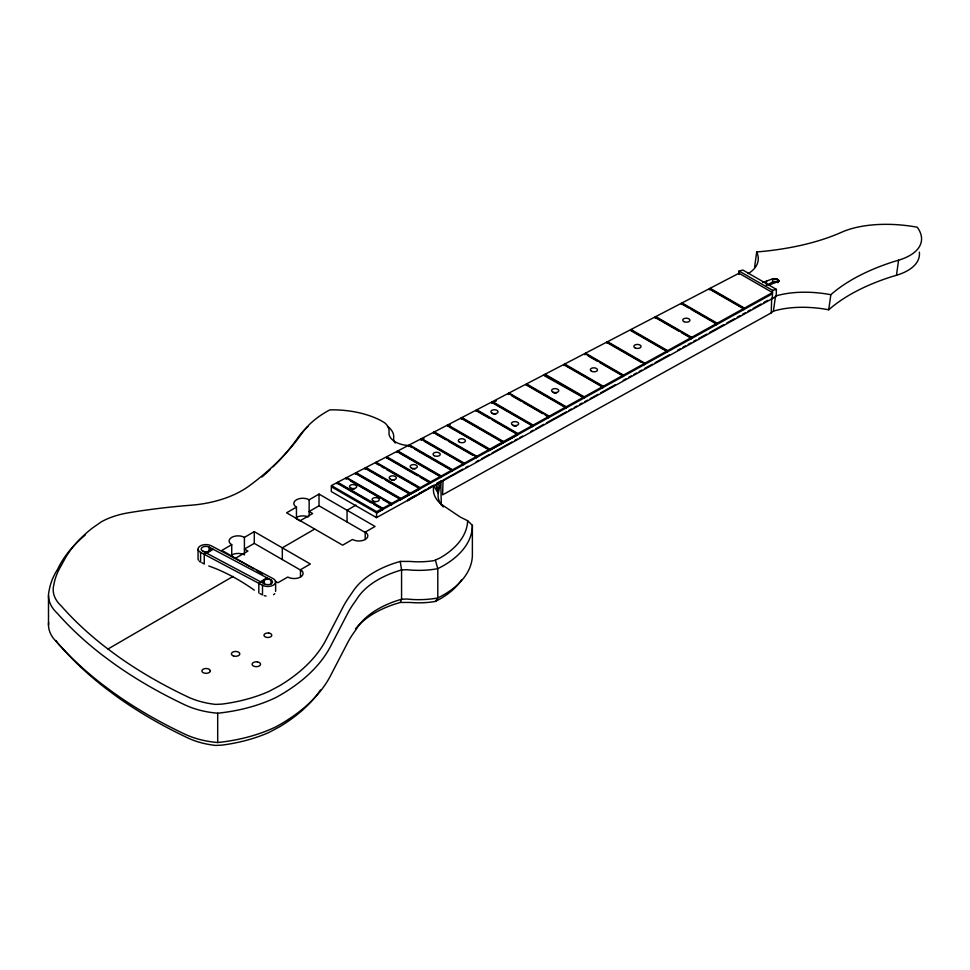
<?xml version="1.0" encoding="UTF-8"?>
<svg xmlns="http://www.w3.org/2000/svg" width="970" height="970" viewBox="0 0 970 970"><rect width="100%" height="100%" fill="white"/><g stroke="black" fill="none" stroke-linecap="round" stroke-linejoin="round"><path stroke-width="1.45" d="M331.413 486.782L376.615 512.851L382.18 509.868L382.204 508.68L337.002 482.611L331.437 485.594L331.267 491.547L376.481 517.628L776.194 296.456L776.4 289.387L742.899 270.06L739.067 271.03L738.97 274.437M336.966 483.8L337.002 482.611M390.898 504.958L391.007 503.806L346.06 477.883L337.633 482.272L337.596 483.46L371.134 502.799M346.023 479.083L346.06 477.883M346.654 478.743L346.69 477.555L355.469 472.984L400.149 498.75L400.028 499.902M355.444 474.184L355.469 472.984M356.063 473.845L356.099 472.645L365.241 467.879L409.655 493.5L409.619 494.7L400.113 499.95M429.746 483.448L429.855 482.296L386.072 457.052L365.872 467.54L365.29 469.128L365.241 467.879M378.712 464.982L376.045 463.442L376.081 462.241L420.155 487.667L429.855 482.296M376.481 517.628L376.651 511.663L382.204 508.68M382.095 509.82L382.835 508.341L391.007 503.806M386.581 457.949L386.703 456.712L397.166 451.268L440.635 476.331L440.525 477.482M400.149 498.75L391.625 503.466L391.601 504.655L382.556 499.453M397.142 452.469C398.852 451.632 396.099 453.39 397.166 451.268M397.761 452.129L397.797 450.929L408.782 445.218L451.911 470.086L451.874 471.287M409.655 493.5L400.768 498.41L400.646 499.55M408.746 446.418L409.413 444.878L420.956 438.889L463.721 463.551L463.684 464.739M410.249 494.348L410.274 493.16L419.537 488.019L419.501 489.207L410.249 494.348L385.442 480.041M420.919 440.077L420.956 438.889M419.428 489.159L420.155 487.667M476.088 457.876L476.112 456.688L433.723 432.232L421.586 438.549L421.404 439.81M440.635 476.331L430.474 481.957L430.437 483.145L420.107 477.191M433.687 433.432L433.723 432.232M434.317 433.093L434.354 431.892L447.146 425.248L489.147 449.462L489.122 450.662M451.911 470.086L441.253 475.991L441.217 477.179L399.155 452.929M447.146 425.248L447.558 426.194M502.775 443.035L502.872 441.871L461.271 417.888L447.776 424.908L447.74 426.097L450.201 424.824M463.721 463.551L452.529 469.747L452.493 470.935L414.663 449.122M461.235 419.076L461.271 417.888M461.865 418.737L461.902 417.549L476.149 410.14L517.301 433.881L517.265 435.069L489.68 450.286L449.122 426.885M476.112 456.688L464.339 463.211L464.303 464.4L424.205 441.265M476.112 411.341L476.149 410.14M532.506 426.642L532.53 425.442L491.838 401.968L476.767 409.801L476.743 411.001L489.62 418.434M476.707 457.537L476.743 456.337L489.147 449.462M489.741 450.322L489.777 449.122L502.872 441.871M491.802 403.168L491.838 401.968M548.571 417.743L548.608 416.542L508.389 393.347L492.469 401.628L492.166 402.962M517.301 433.881L503.491 441.532L503.454 442.72L461.938 418.773M508.353 394.547L508.389 393.347M508.85 394.281L509.02 393.008L525.898 384.229L565.607 407.133L565.522 408.297M532.53 425.442L517.919 433.541L517.883 434.73L492.19 419.901M526.164 385.26L526.528 383.902L544.425 374.578L583.6 397.166L583.564 398.367M548.608 416.542L533.16 425.103L533.124 426.291L493.791 403.617M544.425 374.578L544.388 375.778L582.837 397.251M545.019 375.438L545.055 374.238L564.055 364.356L602.649 386.618L602.612 387.818M565.607 407.133L549.226 416.203L549.141 417.367M564.019 365.557L564.055 364.356M564.649 365.217L564.686 364.029L584.874 353.516L622.861 375.426L622.825 376.627M583.6 397.166L566.225 406.794L566.189 407.982L526.492 385.09M584.837 354.717L584.874 353.516M584.183 398.015L584.219 396.827L602.649 386.618M644.25 364.756L644.286 363.568L606.941 342.022L585.504 353.177L585.274 354.474M622.861 375.426L603.267 386.278L603.231 387.466L564.686 365.241M606.905 343.21L606.941 342.022M666.948 352.171L666.996 350.982L630.342 329.836L607.572 341.683L607.535 342.883L640.988 362.174M644.286 363.568L623.48 375.087L623.443 376.275L599.884 362.683M691.052 337.669L655.114 316.935L630.961 329.509L630.937 330.697L667.59 351.831L667.627 350.643L691.052 337.669L691.016 338.857M644.88 364.417L644.904 363.216L666.996 350.982M655.077 318.136L655.114 316.935M716.527 324.732L716.563 323.543L681.389 303.258L655.744 316.596L655.708 317.796L678.806 331.122M681.352 304.447L681.389 303.258M743.808 309.636L743.844 308.436L709.482 288.623L682.019 302.919L681.983 304.107L688.494 307.866M716.563 323.543L691.671 337.33L691.634 338.518L681.376 332.601M709.446 289.812L709.482 288.623M710.113 288.284L710.076 289.472L744.427 309.284L744.463 308.096L772.508 292.564L739.007 273.237L710.113 288.284L744.463 308.096M717.145 324.392L717.182 323.204L743.844 308.436M766.409 285.362L766.53 281.106M462.92 469.104L443.047 480.114L442.611 494.845L771.247 312.873L771.671 298.142M767.634 284.695L772.556 282.052L772.641 278.814L777.71 279.336L778.631 281.639L778.643 280.197M772.338 298.53L772.581 290.345L739.067 271.03M778.643 281.082L777.697 282.512L778.764 280.645M436.621 483.593L440.416 481.338L440.78 482.078L433.881 486.067L433.614 487.146A44.535 25.717 0 0 0 441.423 504.4L460.168 516.986L467.613 520.72L467.455 523.363A93.678 54.078 0 0 1 439.749 558.102L434.075 560.624A57.97 33.465 0 0 1 410.249 561.436L400.246 561.412L394.317 563.255A94.805 54.732 0 0 0 353.201 591.045L348.763 597.52A205.616 118.716 0 0 0 343.137 606.82L326.66 638.575A196.425 113.405 0 0 1 279.639 685.729L269.017 691.392A120.813 69.755 0 0 1 221.984 704.099L215.583 704.402A62.48 36.072 0 0 1 187.743 696.872A490.759 283.337 0 0 1 116.461 655.32L106.082 647.608A491.341 283.676 0 0 1 61.389 606.117L59.182 603.874A53.495 30.882 0 0 1 53.326 587.42L53.823 584.898A142.723 82.401 0 0 1 60.964 566.043L65.511 557.726A186.87 107.888 0 0 1 92.453 528.019L101.51 521.714A65.426 37.769 0 0 1 128.513 512.79A434.087 250.612 0 0 1 190.702 505.249L196.304 504.715A89.64 51.749 0 0 0 249.205 485.897A377.415 217.898 0 0 0 302.046 433.129A112.168 64.76 0 0 1 327.957 410.88L329.824 409.873L333.341 409.837A72.762 42.013 0 0 1 380.398 420.289L384.775 422.871A25.074 14.477 0 0 1 389.079 431.116L389.031 434.22A21.728 12.549 0 0 0 408.321 445.497M754.611 267.041L756.709 251.97A223.112 104.421 8 0 0 841.633 232.23A83.468 39.067 8 0 1 917.22 227.21A66.663 31.198 8 0 1 898.572 260.202L896.462 275.274L890.799 276.971A274.304 128.379 8 0 0 828.719 309.782A67.767 31.719 8 0 0 773.417 311.152L771.247 312.873M773.417 311.152L775.527 296.068A67.767 31.719 8 0 1 830.829 294.71A274.304 128.379 8 0 1 892.909 261.9L898.572 260.202M828.719 309.782L830.829 294.71M443.375 506.995A39.843 23.001 0 0 1 438.27 493.281L440.78 482.078L441.314 505.14M355.444 628.984A94.805 54.732 0 0 1 394.317 604.286L400.246 602.443L401.568 599.242L401.568 569.936L400.246 561.412M777.697 282.512L778.292 281.458M400.246 602.443L410.249 602.455A57.97 33.465 0 0 0 434.075 601.655L435.433 601.412L437.797 597.969A98.358 56.794 0 0 0 472.378 554.622L472.378 525.316L467.613 520.72M773.381 278.62L772.629 279.59L776.085 279.142L778.752 281.13M773.369 279.287L774.254 278.548M206.367 553.033L204.258 554.355L204.258 564.019L201.808 562.709M206.792 553.252L213.17 549.25M260.518 581.782L266.895 577.78M260.942 582L258.832 583.334L258.832 592.985M407.545 500.884L432.826 485.849M107.985 649.015L233.042 576.435M314.704 529.038L282.318 547.832L282.318 559.557M355.99 505.079L347.054 510.268L347.054 521.993M296.456 507.116L286.587 512.803L342.652 545.176L352.522 539.478A8.973 5.177 0 0 0 365.205 539.478A8.973 5.177 0 0 0 365.205 532.154L375.075 526.455L319.021 494.082L309.151 499.78A8.973 5.177 0 0 0 296.456 499.78A8.973 5.177 0 0 0 296.456 507.116L296.456 518.829L299.96 520.854L312.655 513.53L309.151 511.505L319.021 505.806L366.163 533.027M275.383 581.272L277.917 582.74L287.787 577.041A8.973 5.177 0 0 0 300.482 577.041L300.482 569.717L310.351 564.019L254.285 531.657L244.416 537.356A8.973 5.177 0 0 0 231.733 537.356A8.973 5.177 0 0 0 231.733 544.679L221.863 550.378L249.981 566.601M301.427 570.59L254.285 543.382L244.416 549.068L247.92 551.093L235.237 558.417L231.733 556.404L231.733 544.679M774.23 279.105L775.176 278.584M376.615 512.851L772.472 293.752M408.067 499.489L415.839 495.185M418.434 493.742L426.206 489.438M428.801 488.007L433.978 485.133M436.573 483.703L441.75 480.829M465.576 467.637L468.219 466.17M476.173 461.768L478.828 460.301M481.472 458.834L489.426 454.433M492.081 452.966L511.954 441.956M514.597 440.489L517.252 439.022M519.908 437.555L522.551 436.088M530.505 431.686L533.148 430.219M535.804 428.752L543.758 424.351M546.401 422.884L566.286 411.874M568.929 410.407L571.585 408.94M574.228 407.473L576.883 406.006M579.539 404.538L582.182 403.071M584.837 401.604L587.48 400.137M590.136 398.67L598.09 394.269M600.733 392.801L615.307 384.726M623.261 380.325L625.917 378.858M628.56 377.391L631.215 375.923M633.859 374.456L636.514 372.989M639.157 371.522L641.813 370.055M644.468 368.588L652.41 364.186M655.065 362.719L669.639 354.644M677.593 350.243L680.237 348.776M682.892 347.308L685.547 345.841M688.191 344.374L690.846 342.907M693.489 341.44L696.145 339.973M698.788 338.506L706.742 334.092M709.397 332.625L723.972 324.562M726.615 323.095L734.569 318.693M737.224 317.226L739.867 315.759M742.523 314.292L745.178 312.825M747.821 311.346L750.477 309.879M753.12 308.411L761.074 304.01M763.729 302.543L767.694 300.348M365.205 469.08L365.933 468.801M435.433 601.412L439.749 599.133A93.678 54.078 0 0 0 461.708 579.624M492.578 402.792L496.519 400.731M408.819 446.455L409.461 446.115M423.975 438.476L421.623 439.786M762.602 282.573L772.641 278.814M768.155 285.325L777.722 281.749M775.163 279.057L776.097 278.729M772.581 290.345L776.4 289.387M776.085 279.142L776.97 278.996M776.958 279.36L778.267 280.112M202.694 551.081A4.704 2.716 0 0 0 210.466 549.675A4.704 2.716 0 0 0 204.464 546.486A4.704 2.716 0 0 0 202.694 551.081L264.616 583.952A4.704 2.716 0 0 0 272.4 582.546A4.704 2.716 0 0 0 266.398 579.357A4.704 2.716 0 0 0 264.616 583.952M200.584 552.403L262.506 585.286A7.821 4.523 0 0 0 273.564 585.019A7.821 4.523 0 0 0 273.103 578.629L211.169 545.758A7.821 4.523 0 0 0 200.111 546.025A7.821 4.523 0 0 0 200.584 552.403L200.584 562.066A7.821 4.523 0 0 1 199.274 561.157M260.057 593.64L262.506 594.937L262.506 585.286M682.019 302.919L717.182 323.204M691.101 309.369L715.848 323.64M655.744 316.596L691.671 337.33M630.961 329.509L667.627 350.643M607.572 341.683L644.904 363.216M585.504 353.177L623.48 375.087M588.111 355.905L597.265 361.179M564.686 364.029L603.267 386.278M545.055 374.238L584.219 396.827M526.528 383.902L566.225 406.794M509.02 393.008L549.226 416.203M511.626 395.724L520.684 400.95M523.266 402.441L542.679 413.632M545.261 415.124L547.856 416.615M492.469 401.628L533.16 425.103M476.767 409.801L517.919 433.541M461.902 417.549L503.491 441.532M447.776 424.908L489.777 449.122M434.354 431.892L476.743 456.337M435.663 433.869L445.909 439.774M448.467 441.253L472.802 455.282M421.586 438.549L464.339 463.211M409.413 444.878L452.529 469.747M409.376 446.079L412.056 447.619M397.797 450.929L441.253 475.991M386.703 456.712L430.474 481.957M386.666 457.901L417.536 475.712M375.451 462.581L419.537 488.019M381.295 466.461L383.877 467.952M386.46 469.444L418.761 488.068M365.872 467.54L410.274 493.16M367.23 469.541L382.835 478.549M356.099 472.645L400.768 498.41M356.148 473.893L399.337 498.798M346.69 477.555L391.625 503.466M350.582 481.011L379.997 497.974M337.633 482.272L382.835 508.341M373.705 504.291L382.798 509.529M331.437 485.594L376.651 511.663M251.242 567.341L253.788 568.808M256.322 570.275L262.676 573.937M433.881 486.067L438.27 493.281L437.943 483.715M778.279 279.748L778.631 280.609M435.433 560.393L437.797 568.662L437.797 597.969A62.65 36.169 0 0 1 407 599.024L401.568 599.242A90.174 52.065 0 0 0 357.554 627.226L355.238 630.718A201.239 116.182 0 0 0 347.612 642.783L331.158 674.489A201.105 116.109 0 0 1 276.098 726.736A125.494 72.447 0 0 1 217.692 742.523A67.148 38.776 0 0 1 184.785 734.132A495.476 286.065 0 0 1 112.811 692.18L102.335 684.396A495.476 286.065 0 0 1 57.291 642.589A58.176 33.586 0 0 1 48.658 622.388M435.906 484.891L438.27 493.281M440.416 481.338L440.416 485.74M365.205 532.154L365.205 539.478M319.021 494.082L319.021 505.806M309.151 499.78L309.151 515.907M275.625 581.77L275.625 591.433M270.994 584.098L270.994 579.951L209.059 547.08L209.059 551.215M264.337 580.121L264.337 584.255M254.285 531.657L254.285 543.382M244.416 537.356L244.416 554.937M472.378 525.316A98.358 56.794 0 0 1 437.797 568.662A62.65 36.169 0 0 1 407 569.717L401.568 569.936A90.174 52.065 0 0 0 357.554 597.92L355.238 601.412A201.239 116.182 0 0 0 347.612 613.476L331.158 645.183A201.105 116.109 0 0 1 276.098 697.43A125.494 72.447 0 0 1 217.692 713.217L217.692 742.523M198.062 549.262L198.062 558.926A7.821 4.523 0 0 0 198.413 560.09M48.5 595.725L48.5 625.032M919.342 252.115A66.663 31.198 8 0 1 896.462 275.274M756.709 251.97A62.165 29.1 8 0 1 748.137 273.685M772.556 282.052A3.589 2.001 1.7 0 1 778.195 282.585M516.416 425.975A3.589 2.001 1.7 0 1 513.663 425.915M495.84 414.105A3.589 2.001 1.7 0 1 493.087 414.057M394.147 480.174A3.589 2.001 1.7 0 1 391.395 480.126M354.45 488.928A3.589 2.001 1.7 0 1 351.698 488.868M374.966 502.011A3.589 2.001 1.7 0 1 374.299 501.89M556.55 392.959A3.589 2.001 1.7 0 1 553.809 392.911M415.111 468.922A3.589 2.001 1.7 0 1 414.433 469.019M413.038 468.995A3.589 2.001 1.7 0 1 412.359 468.862M55.908 640.43A53.495 30.882 0 0 0 59.182 644.904L61.389 647.148A491.341 283.676 0 0 0 106.082 688.639L116.461 696.351A490.759 283.337 0 0 0 187.743 737.903A62.48 36.072 0 0 0 215.583 745.433L221.984 745.118A120.813 69.755 0 0 0 269.017 732.423L279.639 726.76A196.425 113.405 0 0 0 320.512 689.997M85.215 535.076A191.563 110.592 0 0 0 57.606 569.317A147.27 85.02 0 0 0 49.167 590.451A58.176 33.586 0 0 0 57.291 613.282A495.476 286.065 0 0 0 102.335 655.089L112.811 662.874A495.476 286.065 0 0 0 184.785 704.826A67.148 38.776 0 0 0 217.692 713.217M395.226 443.047A17.036 9.833 0 0 1 393.674 438.149A29.755 17.181 0 0 0 387.479 426.291M307.902 426.63A116.752 67.415 0 0 0 297.729 437.943A372.783 215.219 0 0 1 273.055 466.8M270.363 469.395A372.783 215.219 0 0 1 261.912 477.022M300.482 569.717A8.973 5.177 0 0 1 300.482 577.041M231.733 554.937A8.973 5.177 0 0 1 243.543 554.488M296.456 517.374A8.973 5.177 0 0 1 308.266 516.925M274.74 593.713A7.821 4.523 0 0 1 273.564 594.671M266.095 596.029A7.821 4.523 0 0 1 264.179 595.616M208.756 565.983A193.224 116.133 57.9 0 1 254.322 590.172M268.884 633.083L267.878 633.01A3.88 2.243 0 0 0 264.034 634.95A3.88 2.243 0 0 0 266.883 637.411L267.878 637.484A3.88 2.243 0 0 0 271.733 635.544A3.88 2.243 0 0 0 268.884 633.083M257.414 661.904L256.322 661.819A4.195 2.425 0 0 0 252.127 664.244L252.273 664.874A4.195 2.425 0 0 0 255.231 666.584L256.322 666.669A4.195 2.425 0 0 0 260.518 664.244L260.384 663.613A4.195 2.425 0 0 0 257.414 661.904M210.272 670.913L210.126 670.294A4.171 2.413 0 0 0 205.555 668.524A4.171 2.413 0 0 0 201.93 670.913L202.063 671.543A4.171 2.413 0 0 0 206.646 673.301A4.171 2.413 0 0 0 210.272 670.913M434.293 455.718A3.589 2.001 1.7 0 0 440.174 454.724A3.589 2.001 1.7 0 0 435.506 452.347A3.589 2.001 1.7 0 0 434.293 455.718M350.728 488.019A3.589 2.001 1.7 0 0 356.633 487.049A3.589 2.001 1.7 0 0 351.989 484.661A3.589 2.001 1.7 0 0 350.728 488.019M373.317 501.053A3.589 2.001 1.7 0 0 379.209 500.059A3.589 2.001 1.7 0 0 374.529 497.683A3.589 2.001 1.7 0 0 373.317 501.053M552.827 392.062A3.589 2.001 1.7 0 0 558.708 391.068A3.589 2.001 1.7 0 0 554.04 388.691A3.589 2.001 1.7 0 0 552.827 392.062M459.477 442.187A3.589 2.001 1.7 0 0 465.37 441.192A3.589 2.001 1.7 0 0 460.689 438.828A3.589 2.001 1.7 0 0 459.477 442.187M512.681 425.078A3.589 2.001 1.7 0 0 518.574 424.084A3.589 2.001 1.7 0 0 513.894 421.707A3.589 2.001 1.7 0 0 512.681 425.078M492.117 413.208A3.589 2.001 1.7 0 0 497.998 412.214A3.589 2.001 1.7 0 0 493.318 409.837A3.589 2.001 1.7 0 0 492.117 413.208M635.095 347.89A3.589 2.001 1.7 0 0 640.976 346.896A3.589 2.001 1.7 0 0 636.296 344.52A3.589 2.001 1.7 0 0 635.095 347.89M390.413 479.277A3.589 2.001 1.7 0 0 396.306 478.283A3.589 2.001 1.7 0 0 391.625 475.906A3.589 2.001 1.7 0 0 390.413 479.277M683.971 321.64A3.589 2.001 1.7 0 0 689.864 320.646A3.589 2.001 1.7 0 0 685.184 318.269A3.589 2.001 1.7 0 0 683.971 321.64M411.377 468.025A3.589 2.001 1.7 0 0 417.27 467.031A3.589 2.001 1.7 0 0 412.589 464.654A3.589 2.001 1.7 0 0 411.377 468.025M591.554 371.267A3.589 2.001 1.7 0 0 597.435 370.273A3.589 2.001 1.7 0 0 592.767 367.897A3.589 2.001 1.7 0 0 591.554 371.267M233.515 655.975A4.207 2.425 0 0 0 239.82 653.877A4.207 2.425 0 0 0 233.515 651.767A4.207 2.425 0 0 0 233.515 655.975"/></g></svg>
